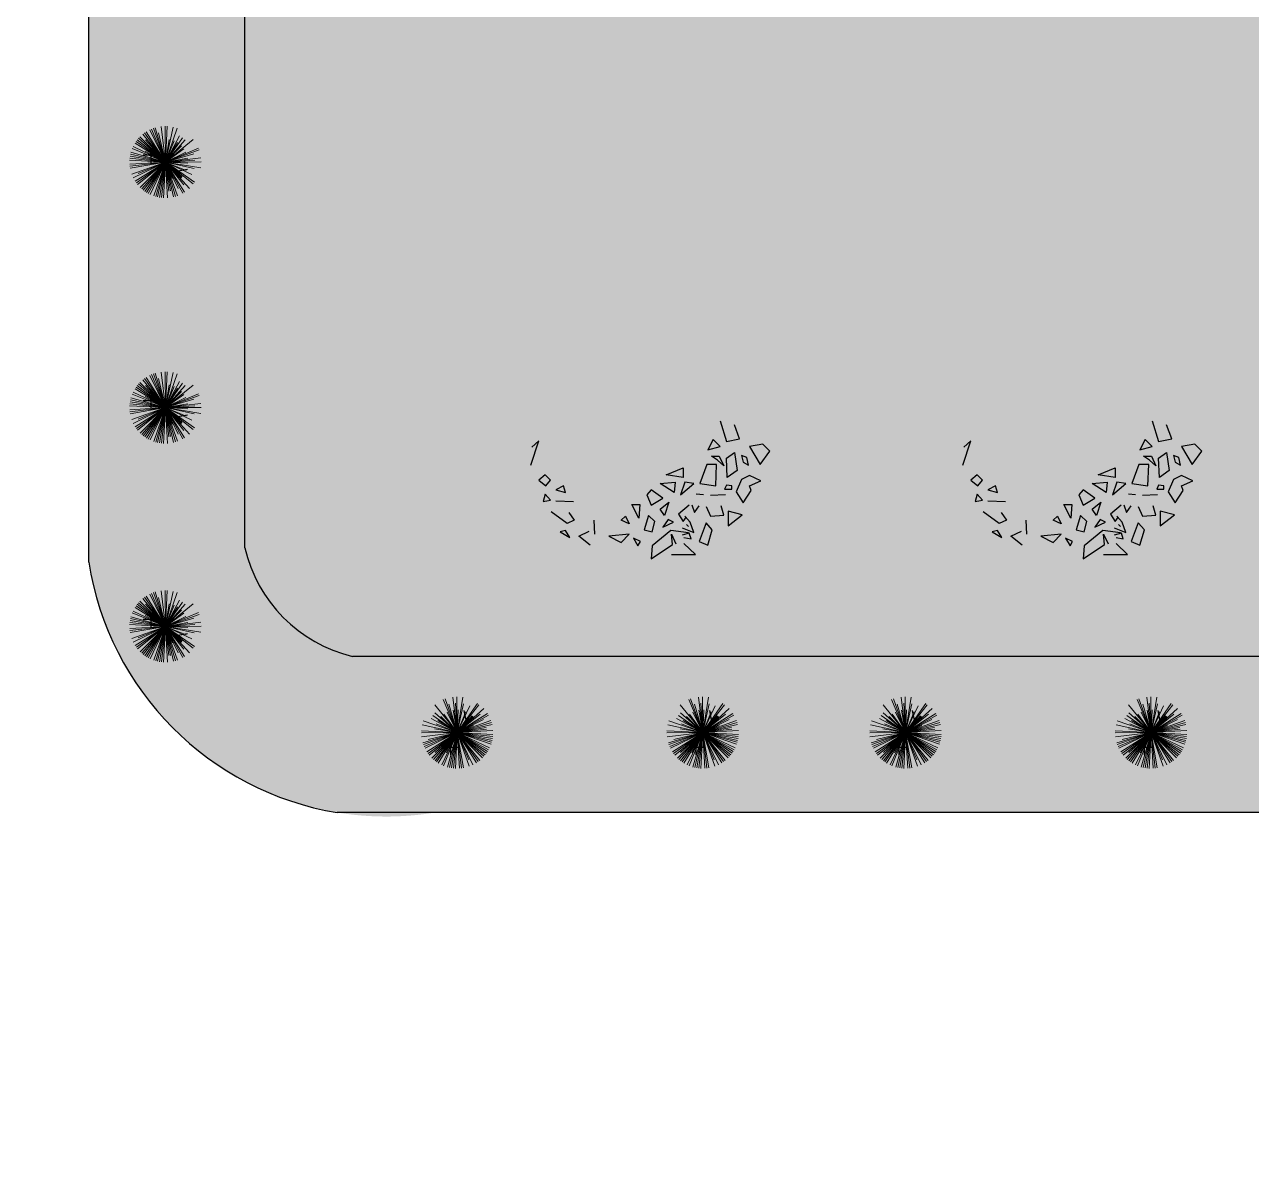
# Model space of a CAD drawing. Header units: millimetres. Extents: x -1544140 to 7445918, y -1294905 to 2019878.
# Drawn here: x 2058506 to 2061460, y 29843 to 32585 of the extents above; entities that cross this region are included whole.
import ezdxf

# ---------------------------------------------------------------- set-up
doc = ezdxf.new("R2010")
doc.units = ezdxf.units.MM
doc.header["$MEASUREMENT"] = 0
doc.layers.add('marc det', color=74, linetype='Continuous', lineweight=18)
picture_1 = doc.add_image_def('image5.png', size_in_pixel=(1482, 826))

msp = doc.modelspace()

# ---------------------------------------------------------------- hatches: boundary and pattern name
at = {"true_color": 0x8dc133, "transparency": 33554687}
h = msp.add_hatch(color=65, dxfattribs=at)
h.dxf.hatch_style = 1
h.paths.add_polyline_path([(2064396.9, 31146.3, -0.388077), (2063989.9, 30688), (2059494.4, 30688, -0.416277), (2058660.7, 31290.8), (2058660.7, 34182.4, -0.394381), (2059191.8, 35107.6), (2063657.3, 35107.6, -0.352206), (2064396.9, 34526.8)])
h.paths.add_polyline_path([(2059458.1, 31063.9, -0.417198), (2059036.6, 31325.5), (2059036.6, 34233.1, -0.386529), (2059257.8, 34731.7), (2063659.8, 34731.7, -0.326949), (2064021, 34476.3), (2064021, 31063.9)], flags=16)
at = {"true_color": 0xb8d93f, "transparency": 33554687}
h = msp.add_hatch(color=63, dxfattribs=at)
h.dxf.hatch_style = 1
h.paths.add_polyline_path([(2064021, 34476.3, 0.326949), (2063659.8, 34731.7), (2059257.8, 34731.7, 0.386529), (2059036.6, 34233.1), (2059036.6, 31325.5, 0.417198), (2059458.1, 31063.9), (2063962.2, 31063.9, 0.351898), (2064021, 31142.5)])
at = {"layer": 'marc det'}
for points in [[(2059862.9, 31832.1), (2059806.4, 31817), (2059787.8, 31793.2), (2059753.8, 31745.3), (2059717.9, 31741.1), (2059713.1, 31699.8), (2059726.9, 31682.4), (2059716.5, 31656.1), (2059676.9, 31581.8), (2059689.7, 31556.1), (2059711.5, 31524.1), (2059711.9, 31495.9), (2059668.6, 31479.3), (2059728.9, 31475.1), (2059721.4, 31447.4), (2059740.9, 31427), (2059743.4, 31401.3), (2059773.1, 31368.8), (2059782.8, 31332.4), (2059810.2, 31311.6), (2059830.1, 31315.5), (2059856.3, 31300.5), (2059868.1, 31266.5), (2059876.5, 31223.8), (2059885.8, 31255.9), (2059914.3, 31281.7), (2059950.1, 31270.6), (2059973.8, 31255.1), (2060002.9, 31264.8), (2060033.9, 31264.9), (2060053.8, 31242.6), (2060061.7, 31268.3), (2060094.2, 31286.8), (2060128.1, 31285.4), (2060163.5, 31302.5), (2060174.3, 31326.8), (2060193, 31336.5), (2060217.9, 31341.4), (2060226.7, 31375.4), (2060243.6, 31394.9), (2060289.2, 31399.8), (2060324.2, 31392.6), (2060294.3, 31412.9), (2060272, 31434.7), (2060273.1, 31455.1), (2060293.4, 31483.3), (2060310.1, 31516.8), (2060307.2, 31544.5), (2060312, 31612), (2060368.3, 31641.2), (2060299.4, 31636.7), (2060280.3, 31668.2), (2060277.1, 31697.9), (2060256.2, 31738.1), (2060231.3, 31759.4), (2060219.9, 31791.5), (2060194.4, 31802.6), (2060161.3, 31826.3), (2060134, 31823.7), (2060134.7, 31869.5), (2060105.6, 31833.5), (2060094.9, 31861.7), (2060080.5, 31868.9), (2060046, 31879), (2060038.8, 31870.8), (2059975.1, 31866.3), (2059957.5, 31877), (2059926.2, 31864.8), (2059902.3, 31868.1), (2059878, 31899.6), (2059855.4, 31935.5), (2059864.8, 31901.1), (2059874.4, 31852.5)], [(2060903.2, 31832.1), (2060846.7, 31817), (2060828.1, 31793.2), (2060794, 31745.3), (2060758.2, 31741.1), (2060753.4, 31699.8), (2060767.2, 31682.4), (2060756.8, 31656.1), (2060717.2, 31581.8), (2060730, 31556.1), (2060751.8, 31524.1), (2060752.2, 31495.9), (2060708.9, 31479.3), (2060769.2, 31475.1), (2060761.7, 31447.4), (2060781.2, 31427), (2060783.7, 31401.3), (2060813.3, 31368.8), (2060823.1, 31332.4), (2060850.5, 31311.6), (2060870.4, 31315.5), (2060896.6, 31300.5), (2060908.4, 31266.5), (2060916.8, 31223.8), (2060926.1, 31255.9), (2060954.6, 31281.7), (2060990.4, 31270.6), (2061014.1, 31255.1), (2061043.2, 31264.8), (2061074.2, 31264.9), (2061094.1, 31242.6), (2061102, 31268.3), (2061134.5, 31286.8), (2061168.4, 31285.4), (2061203.8, 31302.5), (2061214.6, 31326.8), (2061233.3, 31336.5), (2061258.2, 31341.4), (2061267, 31375.4), (2061283.9, 31394.9), (2061329.5, 31399.8), (2061364.5, 31392.6), (2061334.6, 31412.9), (2061312.2, 31434.7), (2061313.4, 31455.1), (2061333.7, 31483.3), (2061350.4, 31516.8), (2061347.5, 31544.5), (2061352.3, 31612), (2061408.6, 31641.2), (2061339.7, 31636.7), (2061320.6, 31668.2), (2061317.4, 31697.9), (2061296.5, 31738.1), (2061271.6, 31759.4), (2061260.2, 31791.5), (2061234.7, 31802.6), (2061201.6, 31826.3), (2061174.3, 31823.7), (2061175, 31869.5), (2061145.9, 31833.5), (2061135.2, 31861.7), (2061120.8, 31868.9), (2061086.3, 31879), (2061079.1, 31870.8), (2061015.4, 31866.3), (2060997.7, 31877), (2060966.5, 31864.8), (2060942.6, 31868.1), (2060918.3, 31899.6), (2060895.7, 31935.5), (2060905.1, 31901.1), (2060914.7, 31852.5)]]:
    msp.add_hatch(color=102, dxfattribs=at).paths.add_polyline_path(points)

# ---------------------------------------------------------------- linework, layer by layer
at = {"color": 116, "true_color": 0x136734}
for p, q in [((2058828.6, 32270.2), (2058792.1, 32270.2)), ((2058810.3, 32288.5), (2058810.3, 32252)), ((2058828.6, 31679.1), (2058792.1, 31679.1)), ((2058810.3, 31697.3), (2058810.3, 31660.8)), ((2058810.3, 31170.7), (2058810.3, 31134.2)), ((2058828.6, 31152.5), (2058792.1, 31152.5)), ((2059513.2, 30845.5), (2059549.8, 30845.5)), ((2059531.5, 30863.8), (2059531.5, 30827.3)), ((2060104.4, 30845.5), (2060141, 30845.5)), ((2060122.7, 30863.8), (2060122.7, 30827.3)), ((2060592.7, 30845.5), (2060629.3, 30845.5)), ((2060611, 30863.8), (2060611, 30827.3)), ((2061183.9, 30845.5), (2061220.5, 30845.5)), ((2061202.2, 30863.8), (2061202.2, 30827.3))]:
    msp.add_line(p, q, dxfattribs=at)
at = {"color": 116, "lineweight": -2, "true_color": 0x136734}
for p, q in [((2058871.2, 32231.9), (2058898.8, 32236.7)), ((2058871.2, 31640.7), (2058898.8, 31645.6)), ((2058871.2, 31114.1), (2058898.8, 31119)), ((2059569.9, 30906.4), (2059565, 30934)), ((2060161, 30906.4), (2060156.2, 30934)), ((2060649.4, 30906.4), (2060644.5, 30934)), ((2061240.5, 30906.4), (2061235.7, 30934))]:
    msp.add_line(p, q, dxfattribs=at)
at = {"color": 96}
for p, q in [((2060181.1, 31630.9), (2060196.1, 31581)), ((2060228, 31587.7), (2060215.2, 31620.9)), ((2061221.4, 31630.9), (2061236.4, 31581)), ((2061268.3, 31587.7), (2061255.5, 31620.9)), ((2059725.3, 31524.5), (2059744.5, 31582.7)), ((2059744.5, 31582.7), (2059727.4, 31567.7)), ((2060164.1, 31586), (2060151.3, 31561.1)), ((2060181.1, 31569.4), (2060164.1, 31586)), ((2060196.1, 31581), (2060228, 31587.7)), ((2060765.6, 31524.5), (2060784.8, 31582.7)), ((2060784.8, 31582.7), (2060767.7, 31567.7)), ((2061204.4, 31586), (2061191.6, 31561.1)), ((2061221.4, 31569.4), (2061204.4, 31586)), ((2061236.4, 31581), (2061268.3, 31587.7)), ((2060151.3, 31561.1), (2060181.1, 31569.4)), ((2060196.1, 31541.1), (2060215.2, 31554.4)), ((2060215.2, 31554.4), (2060221.6, 31511.3)), ((2060283.4, 31574.4), (2060251.5, 31569.4)), ((2060251.5, 31569.4), (2060277, 31526.2)), ((2060277, 31526.2), (2060300.5, 31557.8)), ((2060300.5, 31557.8), (2060283.4, 31574.4)), ((2061191.6, 31561.1), (2061221.4, 31569.4)), ((2061236.4, 31541.1), (2061255.5, 31554.4)), ((2061255.5, 31554.4), (2061261.9, 31511.3)), ((2061323.7, 31574.4), (2061291.8, 31569.4)), ((2061291.8, 31569.4), (2061317.3, 31526.2)), ((2061317.3, 31526.2), (2061340.7, 31557.8)), ((2061340.7, 31557.8), (2061323.7, 31574.4)), ((2060149.2, 31526.2), (2060132.2, 31479.7)), ((2060172.6, 31526.2), (2060149.2, 31526.2)), ((2060159.9, 31546.1), (2060179, 31546.1)), ((2060174.8, 31536.2), (2060159.9, 31546.1)), ((2060170.5, 31474.7), (2060172.6, 31526.2)), ((2060189.7, 31522.9), (2060174.8, 31536.2)), ((2060179, 31546.1), (2060189.7, 31522.9)), ((2060198.2, 31494.6), (2060196.1, 31541.1)), ((2060245.1, 31542.8), (2060232.3, 31547.8)), ((2060232.3, 31547.8), (2060236.5, 31531.2)), ((2060236.5, 31531.2), (2060249.3, 31524.5)), ((2060249.3, 31524.5), (2060245.1, 31542.8)), ((2061189.5, 31526.2), (2061172.5, 31479.7)), ((2061212.9, 31526.2), (2061189.5, 31526.2)), ((2061200.1, 31546.1), (2061219.3, 31546.1)), ((2061215.1, 31536.2), (2061200.1, 31546.1)), ((2061210.8, 31474.7), (2061212.9, 31526.2)), ((2061230, 31522.9), (2061215.1, 31536.2)), ((2061219.3, 31546.1), (2061230, 31522.9)), ((2061238.5, 31494.6), (2061236.4, 31541.1)), ((2061285.4, 31542.8), (2061272.6, 31547.8)), ((2061272.6, 31547.8), (2061276.8, 31531.2)), ((2061276.8, 31531.2), (2061289.6, 31524.5)), ((2061289.6, 31524.5), (2061285.4, 31542.8)), ((2059759.4, 31501.3), (2059744.5, 31488)), ((2059772.2, 31488), (2059759.4, 31501.3)), ((2060051.2, 31501.3), (2060091.7, 31517.9)), ((2060091.7, 31494.6), (2060051.2, 31501.3)), ((2060091.7, 31517.9), (2060091.7, 31494.6)), ((2060221.6, 31511.3), (2060198.2, 31494.6)), ((2060251.5, 31499.6), (2060232.3, 31489.6)), ((2060279.1, 31486.3), (2060251.5, 31499.6)), ((2060799.7, 31501.3), (2060784.8, 31488)), ((2060812.5, 31488), (2060799.7, 31501.3)), ((2061091.5, 31501.3), (2061132, 31517.9)), ((2061132, 31494.6), (2061091.5, 31501.3)), ((2061132, 31517.9), (2061132, 31494.6)), ((2061261.9, 31511.3), (2061238.5, 31494.6)), ((2061291.8, 31499.6), (2061272.6, 31489.6)), ((2061319.4, 31486.3), (2061291.8, 31499.6)), ((2059744.5, 31488), (2059761.5, 31474.7)), ((2059761.5, 31474.7), (2059772.2, 31488)), ((2059804.1, 31474.7), (2059785, 31464.7)), ((2059785, 31464.7), (2059808.4, 31458.1)), ((2059808.4, 31458.1), (2059804.1, 31474.7)), ((2060015, 31464.7), (2060004.4, 31453.1)), ((2060042.7, 31444.8), (2060015, 31464.7)), ((2060036.3, 31479.7), (2060072.5, 31483)), ((2060070.4, 31458.1), (2060036.3, 31479.7)), ((2060072.5, 31483), (2060070.4, 31458.1)), ((2060096, 31483), (2060085.3, 31453.1)), ((2060085.3, 31453.1), (2060117.3, 31479.7)), ((2060117.3, 31479.7), (2060096, 31483)), ((2060132.2, 31479.7), (2060170.5, 31474.7)), ((2060196.1, 31476.3), (2060191.8, 31466.4)), ((2060191.8, 31466.4), (2060208.8, 31466.4)), ((2060208.8, 31474.7), (2060196.1, 31476.3)), ((2060208.8, 31466.4), (2060208.8, 31474.7)), ((2060232.3, 31489.6), (2060219.5, 31459.7)), ((2060236.5, 31433.2), (2060255.7, 31463.1)), ((2060251.5, 31474.7), (2060279.1, 31486.3)), ((2060255.7, 31463.1), (2060251.5, 31474.7)), ((2060784.8, 31488), (2060801.8, 31474.7)), ((2060801.8, 31474.7), (2060812.5, 31488)), ((2060844.4, 31474.7), (2060825.3, 31464.7)), ((2060825.3, 31464.7), (2060848.7, 31458.1)), ((2060848.7, 31458.1), (2060844.4, 31474.7)), ((2061055.3, 31464.7), (2061044.7, 31453.1)), ((2061083, 31444.8), (2061055.3, 31464.7)), ((2061076.6, 31479.7), (2061112.8, 31483)), ((2061110.7, 31458.1), (2061076.6, 31479.7)), ((2061112.8, 31483), (2061110.7, 31458.1)), ((2061136.3, 31483), (2061125.6, 31453.1)), ((2061125.6, 31453.1), (2061157.6, 31479.7)), ((2061157.6, 31479.7), (2061136.3, 31483)), ((2061172.5, 31479.7), (2061210.8, 31474.7)), ((2061236.4, 31476.3), (2061232.1, 31466.4)), ((2061232.1, 31466.4), (2061249.1, 31466.4)), ((2061249.1, 31474.7), (2061236.4, 31476.3)), ((2061249.1, 31466.4), (2061249.1, 31474.7)), ((2061272.6, 31489.6), (2061259.8, 31459.7)), ((2061276.8, 31433.2), (2061296, 31463.1)), ((2061291.8, 31474.7), (2061319.4, 31486.3)), ((2061296, 31463.1), (2061291.8, 31474.7)), ((2059759.4, 31454.7), (2059755.1, 31436.5)), ((2059755.1, 31436.5), (2059772.2, 31439.8)), ((2059772.2, 31439.8), (2059759.4, 31454.7)), ((2059785, 31438.1), (2059827.6, 31436.5)), ((2060004.4, 31453.1), (2060015, 31428.2)), ((2060015, 31428.2), (2060042.7, 31444.8)), ((2060036.3, 31418.2), (2060057.6, 31434.8)), ((2060057.6, 31434.8), (2060047, 31403.2)), ((2060140.7, 31453.1), (2060123.6, 31454.7)), ((2060193.9, 31453.1), (2060157.7, 31451.4)), ((2060219.5, 31459.7), (2060236.5, 31433.2)), ((2060799.7, 31454.7), (2060795.4, 31436.5)), ((2060795.4, 31436.5), (2060812.5, 31439.8)), ((2060812.5, 31439.8), (2060799.7, 31454.7)), ((2060825.3, 31438.1), (2060867.9, 31436.5)), ((2061044.7, 31453.1), (2061055.3, 31428.2)), ((2061055.3, 31428.2), (2061083, 31444.8)), ((2061076.6, 31418.2), (2061097.9, 31434.8)), ((2061097.9, 31434.8), (2061087.3, 31403.2)), ((2061181, 31453.1), (2061163.9, 31454.7)), ((2061234.2, 31453.1), (2061198, 31451.4)), ((2061259.8, 31459.7), (2061276.8, 31433.2)), ((2059812.8, 31383.5), (2059774.4, 31411.8)), ((2059817, 31410.1), (2059829.8, 31391.8)), ((2059985.2, 31396.6), (2059968.1, 31429.8)), ((2059968.1, 31429.8), (2059987.3, 31429.8)), ((2059987.3, 31429.8), (2059985.2, 31396.6)), ((2060008.6, 31403.2), (2059998, 31368.4)), ((2060023.5, 31388.3), (2060008.6, 31403.2)), ((2060047, 31403.2), (2060036.3, 31418.2)), ((2060106.6, 31428.2), (2060081, 31406.6)), ((2060081, 31406.6), (2060091.7, 31388.3)), ((2060113.1, 31428.4), (2060119.5, 31410.1)), ((2060119.5, 31410.1), (2060130.2, 31426.7)), ((2060147.2, 31425.1), (2060157.8, 31401.8)), ((2060157.8, 31401.8), (2060189.8, 31403.5)), ((2060189.8, 31403.5), (2060183.4, 31426.7)), ((2060234.4, 31404.9), (2060200.3, 31413.2)), ((2060200.3, 31413.2), (2060200.3, 31378.3)), ((2060200.3, 31378.3), (2060234.4, 31404.9)), ((2060853.1, 31383.5), (2060814.7, 31411.8)), ((2060857.3, 31410.1), (2060870.1, 31391.8)), ((2061025.5, 31396.6), (2061008.4, 31429.8)), ((2061008.4, 31429.8), (2061027.6, 31429.8)), ((2061027.6, 31429.8), (2061025.5, 31396.6)), ((2061048.9, 31403.2), (2061038.3, 31368.4)), ((2061063.8, 31388.3), (2061048.9, 31403.2)), ((2061087.3, 31403.2), (2061076.6, 31418.2)), ((2061146.9, 31428.2), (2061121.3, 31406.6)), ((2061121.3, 31406.6), (2061132, 31388.3)), ((2061153.4, 31428.4), (2061159.8, 31410.1)), ((2061159.8, 31410.1), (2061170.5, 31426.7)), ((2061187.5, 31425.1), (2061198.1, 31401.8)), ((2061198.1, 31401.8), (2061230.1, 31403.5)), ((2061230.1, 31403.5), (2061223.7, 31426.7)), ((2061274.7, 31404.9), (2061240.6, 31413.2)), ((2061240.6, 31413.2), (2061240.6, 31378.3)), ((2061240.6, 31378.3), (2061274.7, 31404.9)), ((2059829.8, 31391.8), (2059812.8, 31383.5)), ((2059876.6, 31391.6), (2059878.7, 31358.4)), ((2059942.6, 31391.6), (2059953.2, 31401.6)), ((2059961.8, 31383.3), (2059942.6, 31391.6)), ((2059953.2, 31401.6), (2059961.8, 31383.3)), ((2060017.1, 31363.4), (2060023.5, 31388.3)), ((2060055.5, 31393.3), (2060042.7, 31375)), ((2060042.7, 31375), (2060068.3, 31386.6)), ((2060068.3, 31386.6), (2060055.5, 31393.3)), ((2060091.7, 31388.3), (2060100.2, 31399.9)), ((2060108.8, 31386.9), (2060096.1, 31401.8)), ((2060100.2, 31381.7), (2060104.5, 31376.7)), ((2060117.4, 31361.9), (2060108.8, 31386.9)), ((2060147.2, 31385.2), (2060130.2, 31340.3)), ((2060162.1, 31368.6), (2060147.2, 31385.2)), ((2060870.1, 31391.8), (2060853.1, 31383.5)), ((2060916.9, 31391.6), (2060919, 31358.4)), ((2060982.9, 31391.6), (2060993.5, 31401.6)), ((2061002.1, 31383.3), (2060982.9, 31391.6)), ((2060993.5, 31401.6), (2061002.1, 31383.3)), ((2061057.4, 31363.4), (2061063.8, 31388.3)), ((2061095.8, 31393.3), (2061083, 31375)), ((2061083, 31375), (2061108.6, 31386.6)), ((2061108.6, 31386.6), (2061095.8, 31393.3)), ((2061132, 31388.3), (2061140.5, 31399.9)), ((2061149.1, 31386.9), (2061136.4, 31401.8)), ((2061140.5, 31381.7), (2061144.8, 31376.7)), ((2061157.7, 31361.9), (2061149.1, 31386.9)), ((2061187.5, 31385.2), (2061170.5, 31340.3)), ((2061202.4, 31368.6), (2061187.5, 31385.2)), ((2059808.5, 31366.9), (2059795.7, 31363.6)), ((2059795.7, 31363.6), (2059819.2, 31350.3)), ((2059819.2, 31350.3), (2059808.5, 31366.9)), ((2059840.5, 31353.6), (2059866, 31365.3)), ((2059868.1, 31332), (2059840.5, 31353.6)), ((2059961.8, 31358.4), (2059912.8, 31353.4)), ((2059912.8, 31353.4), (2059942.6, 31338.4)), ((2059942.6, 31338.4), (2059961.8, 31358.4)), ((2059989.5, 31340.1), (2059972.4, 31348.4)), ((2059972.4, 31348.4), (2059983.1, 31330.2)), ((2059998, 31368.4), (2060017.1, 31363.4)), ((2060061.9, 31366.7), (2060017.1, 31330.2)), ((2060104.5, 31361.7), (2060061.9, 31366.7)), ((2060066.1, 31333.4), (2060064, 31358.4)), ((2060064, 31358.4), (2060074.6, 31335.1)), ((2060089.7, 31373.6), (2060117.4, 31361.9)), ((2060106.7, 31360.3), (2060089.7, 31355.3)), ((2060093.9, 31350.3), (2060111, 31347)), ((2060111, 31347), (2060106.7, 31360.3)), ((2060151.5, 31332), (2060162.1, 31368.6)), ((2060848.8, 31366.9), (2060836, 31363.6)), ((2060836, 31363.6), (2060859.5, 31350.3)), ((2060859.5, 31350.3), (2060848.8, 31366.9)), ((2060880.8, 31353.6), (2060906.3, 31365.3)), ((2060908.4, 31332), (2060880.8, 31353.6)), ((2061002.1, 31358.4), (2060953.1, 31353.4)), ((2060953.1, 31353.4), (2060982.9, 31338.4)), ((2060982.9, 31338.4), (2061002.1, 31358.4)), ((2061029.8, 31340.1), (2061012.7, 31348.4)), ((2061012.7, 31348.4), (2061023.4, 31330.2)), ((2061038.3, 31368.4), (2061057.4, 31363.4)), ((2061102.2, 31366.7), (2061057.4, 31330.2)), ((2061144.8, 31361.7), (2061102.2, 31366.7)), ((2061106.4, 31333.4), (2061104.3, 31358.4)), ((2061104.3, 31358.4), (2061114.9, 31335.1)), ((2061130, 31373.6), (2061157.7, 31361.9)), ((2061147, 31360.3), (2061130, 31355.3)), ((2061134.2, 31350.3), (2061151.3, 31347)), ((2061151.3, 31347), (2061147, 31360.3)), ((2061191.8, 31332), (2061202.4, 31368.6)), ((2059983.1, 31330.2), (2059989.5, 31340.1)), ((2060015, 31298.6), (2060066.1, 31333.4)), ((2060017.1, 31330.2), (2060015, 31298.6)), ((2060121.6, 31308.8), (2060093.9, 31335.4)), ((2060130.2, 31340.3), (2060151.5, 31332)), ((2061023.4, 31330.2), (2061029.8, 31340.1)), ((2061055.3, 31298.6), (2061106.4, 31333.4)), ((2061057.4, 31330.2), (2061055.3, 31298.6)), ((2061161.9, 31308.8), (2061134.2, 31335.4)), ((2061170.5, 31340.3), (2061191.8, 31332)), ((2060064.1, 31308.8), (2060121.6, 31308.8)), ((2061104.4, 31308.8), (2061161.9, 31308.8))]:
    msp.add_line(p, q, dxfattribs=at)
for points in [[(2058660.7, 31290.8), (2058660.7, 34539.1)], [(2059036.6, 31325.5), (2059036.6, 34488.4)], [(2063962.2, 31063.9), (2059295.5, 31063.9)], [(2063989.9, 30688), (2059259.2, 30688)]]:
    msp.add_lwpolyline(points)
for radius, start, end in [(349, 192.8886, 256.5281), (724.9, 188.9332, 260.6635)]:
    msp.add_arc((2059376.8, 31403.3), radius, start, end)
at = {"layer": 'marc det', "color": 116, "true_color": 0x136734}
for p, q in [((2058845.3, 32253.9), (2058791.2, 32321)), ((2058845.3, 32253.9), (2058795, 32324)), ((2058845.3, 32253.9), (2058799, 32326.7)), ((2058845.3, 32253.9), (2058807.5, 32331.4)), ((2058845.3, 32253.9), (2058811.9, 32333.4)), ((2058845.3, 32253.9), (2058816.4, 32335.1)), ((2058845.3, 32253.9), (2058821, 32336.6)), ((2058845.3, 32253.9), (2058829, 32323.8)), ((2058845.3, 32253.9), (2058835.2, 32339.6)), ((2058845.3, 32253.9), (2058844.8, 32340.2)), ((2058845.3, 32253.9), (2058849.6, 32340)), ((2058845.3, 32253.9), (2058864, 32338.1)), ((2058845.3, 32253.9), (2058873.3, 32335.5)), ((2058845.3, 32253.9), (2058767.4, 32290.9)), ((2058845.3, 32253.9), (2058772.1, 32299.4)), ((2058774.7, 32303.4), (2058845.3, 32253.9)), ((2058845.3, 32253.9), (2058774.7, 32303.4)), ((2058845.3, 32253.9), (2058777.6, 32307.3)), ((2058845.3, 32253.9), (2058780.7, 32311)), ((2058845.3, 32253.9), (2058784, 32314.5)), ((2058845.3, 32253.9), (2058797.2, 32307.2)), ((2058845.3, 32253.9), (2058879.5, 32316.7)), ((2058845.3, 32253.9), (2058886.3, 32312.4)), ((2058886.3, 32312.4), (2058845.3, 32253.9)), ((2058845.3, 32253.9), (2058854.2, 32308.3)), ((2058845.3, 32253.9), (2058912.4, 32308.1)), ((2058845.3, 32253.9), (2058892.5, 32307.4)), ((2058845.3, 32253.9), (2058866.1, 32304.9)), ((2058845.3, 32253.9), (2058874.3, 32300.6)), ((2058845.3, 32253.9), (2058883.9, 32292.9)), ((2058845.3, 32253.9), (2058759.6, 32263.1)), ((2058845.3, 32253.9), (2058760.2, 32267.9)), ((2058845.3, 32253.9), (2058761.2, 32272.6)), ((2058845.3, 32253.9), (2058762.3, 32277.3)), ((2058845.3, 32253.9), (2058765.5, 32286.5)), ((2058845.3, 32253.9), (2058796.8, 32280.4)), ((2058845.3, 32253.9), (2058924.8, 32287.4)), ((2058845.3, 32253.9), (2058889.8, 32285.9)), ((2058845.3, 32253.9), (2058926.5, 32282.9)), ((2058845.3, 32253.9), (2058894.4, 32277.9)), ((2058845.3, 32253.9), (2058913.5, 32274)), ((2058845.3, 32253.9), (2058930.9, 32264.1)), ((2058845.3, 32253.9), (2058899, 32263.4)), ((2058845.3, 32253.9), (2058759.2, 32258.3)), ((2058845.3, 32253.9), (2058759.3, 32248.6)), ((2058845.3, 32253.9), (2058759.7, 32243.8)), ((2058845.3, 32253.9), (2058760.4, 32239)), ((2058845.3, 32253.9), (2058764.1, 32225)), ((2058845.3, 32253.9), (2058767.9, 32216.1)), ((2058845.3, 32253.9), (2058772.6, 32207.6)), ((2058845.3, 32253.9), (2058775.3, 32203.6)), ((2058845.3, 32253.9), (2058778.2, 32199.8)), ((2058845.3, 32253.9), (2058779.5, 32226.2)), ((2058845.3, 32253.9), (2058784.7, 32192.6)), ((2058845.3, 32253.9), (2058788.3, 32189.3)), ((2058845.3, 32253.9), (2058792, 32186.2)), ((2058795.9, 32183.3), (2058845.3, 32253.9)), ((2058845.3, 32253.9), (2058799.9, 32180.7)), ((2058845.3, 32253.9), (2058804.1, 32178.2)), ((2058845.3, 32253.9), (2058808.4, 32176)), ((2058845.3, 32253.9), (2058817.3, 32172.4)), ((2058845.3, 32253.9), (2058822, 32171)), ((2058845.3, 32253.9), (2058826.6, 32169.8)), ((2058845.3, 32253.9), (2058831.4, 32168.9)), ((2058845.3, 32253.9), (2058836.2, 32168.2)), ((2058845.3, 32253.9), (2058841, 32167.8)), ((2058844.4, 32254.8), (2058915, 32205.3)), ((2058844.4, 32254.8), (2058912.1, 32201.4)), ((2058915, 32205.3), (2058844.4, 32254.8)), ((2058845.3, 32253.9), (2058916.1, 32258.3)), ((2058845.3, 32253.9), (2058931.5, 32254.5)), ((2058845.3, 32253.9), (2058853.7, 32183.6)), ((2058845.3, 32253.9), (2058850.7, 32167.9)), ((2058845.3, 32253.9), (2058857.6, 32184.2)), ((2058845.3, 32253.9), (2058874.3, 32172.7)), ((2058845.3, 32253.9), (2058869.7, 32171.2)), ((2058845.3, 32253.9), (2058865, 32170)), ((2058845.3, 32253.9), (2058887.5, 32178.7)), ((2058845.3, 32253.9), (2058876.4, 32190.3)), ((2058845.3, 32253.9), (2058891.6, 32181.2)), ((2058845.3, 32253.9), (2058899.7, 32251.2)), ((2058845.3, 32253.9), (2058930.4, 32240)), ((2058845.3, 32253.9), (2058914.5, 32238.6)), ((2058845.3, 32253.9), (2058895.6, 32233.4)), ((2058845.3, 32253.9), (2058862.1, 32214.2)), ((2058845.3, 32253.9), (2058883.9, 32215.8)), ((2058845.3, 32253.9), (2058886, 32218)), ((2058845.3, 32253.9), (2058909.3, 32223.6)), ((2058845.3, 32253.9), (2058889.8, 32198.9)), ((2058845.3, 32253.9), (2058903.2, 32190)), ((2058845.3, 31662.8), (2058791.2, 31729.9)), ((2058845.3, 31662.8), (2058795, 31732.8)), ((2058845.3, 31662.8), (2058799, 31735.5)), ((2058845.3, 31662.8), (2058807.5, 31740.2)), ((2058845.3, 31662.8), (2058811.9, 31742.2)), ((2058845.3, 31662.8), (2058816.4, 31744)), ((2058845.3, 31662.8), (2058821, 31745.5)), ((2058845.3, 31662.8), (2058829, 31732.6)), ((2058845.3, 31662.8), (2058835.2, 31748.4)), ((2058845.3, 31662.8), (2058844.8, 31749)), ((2058845.3, 31662.8), (2058849.6, 31748.9)), ((2058845.3, 31662.8), (2058864, 31746.9)), ((2058845.3, 31662.8), (2058873.3, 31744.3)), ((2058845.3, 31662.8), (2058767.4, 31699.7)), ((2058845.3, 31662.8), (2058772.1, 31708.2)), ((2058774.7, 31712.3), (2058845.3, 31662.8)), ((2058845.3, 31662.8), (2058774.7, 31712.3)), ((2058845.3, 31662.8), (2058777.6, 31716.1)), ((2058845.3, 31662.8), (2058780.7, 31719.8)), ((2058845.3, 31662.8), (2058784, 31723.4)), ((2058845.3, 31662.8), (2058797.2, 31716)), ((2058845.3, 31662.8), (2058879.5, 31725.5)), ((2058845.3, 31662.8), (2058886.3, 31721.2)), ((2058886.3, 31721.2), (2058845.3, 31662.8)), ((2058845.3, 31662.8), (2058854.2, 31717.2)), ((2058845.3, 31662.8), (2058912.4, 31716.9)), ((2058845.3, 31662.8), (2058892.5, 31716.2)), ((2058845.3, 31662.8), (2058866.1, 31713.7)), ((2058845.3, 31662.8), (2058874.3, 31709.5)), ((2058845.3, 31662.8), (2058883.9, 31701.8)), ((2058845.3, 31662.8), (2058759.6, 31671.9)), ((2058845.3, 31662.8), (2058760.2, 31676.7)), ((2058845.3, 31662.8), (2058761.2, 31681.5)), ((2058845.3, 31662.8), (2058762.3, 31686.2)), ((2058845.3, 31662.8), (2058765.5, 31695.3)), ((2058845.3, 31662.8), (2058796.8, 31689.2)), ((2058845.3, 31662.8), (2058924.8, 31696.2)), ((2058845.3, 31662.8), (2058889.8, 31694.7)), ((2058845.3, 31662.8), (2058926.5, 31691.7)), ((2058845.3, 31662.8), (2058894.4, 31686.8)), ((2058845.3, 31662.8), (2058913.5, 31682.9)), ((2058845.3, 31662.8), (2058930.9, 31672.9)), ((2058845.3, 31662.8), (2058899, 31672.2)), ((2058845.3, 31662.8), (2058759.2, 31667.1)), ((2058845.3, 31662.8), (2058759.3, 31657.4)), ((2058845.3, 31662.8), (2058759.7, 31652.6)), ((2058845.3, 31662.8), (2058760.4, 31647.8)), ((2058845.3, 31662.8), (2058764.1, 31633.8)), ((2058845.3, 31662.8), (2058767.9, 31624.9)), ((2058845.3, 31662.8), (2058772.6, 31616.5)), ((2058845.3, 31662.8), (2058775.3, 31612.5)), ((2058845.3, 31662.8), (2058778.2, 31608.6)), ((2058845.3, 31662.8), (2058779.5, 31635.1)), ((2058845.3, 31662.8), (2058784.7, 31601.5)), ((2058845.3, 31662.8), (2058788.3, 31598.2)), ((2058845.3, 31662.8), (2058792, 31595.1)), ((2058795.9, 31592.2), (2058845.3, 31662.8)), ((2058845.3, 31662.8), (2058799.9, 31589.5)), ((2058845.3, 31662.8), (2058804.1, 31587.1)), ((2058845.3, 31662.8), (2058808.4, 31584.9)), ((2058845.3, 31662.8), (2058817.3, 31581.2)), ((2058845.3, 31662.8), (2058822, 31579.8)), ((2058845.3, 31662.8), (2058826.6, 31578.6)), ((2058845.3, 31662.8), (2058831.4, 31577.7)), ((2058845.3, 31662.8), (2058836.2, 31577.1)), ((2058845.3, 31662.8), (2058841, 31576.7)), ((2058844.4, 31663.6), (2058915, 31614.1)), ((2058844.4, 31663.6), (2058912.1, 31610.2)), ((2058915, 31614.1), (2058844.4, 31663.6)), ((2058845.3, 31662.8), (2058916.1, 31667.2)), ((2058845.3, 31662.8), (2058931.5, 31663.3)), ((2058845.3, 31662.8), (2058853.7, 31592.4)), ((2058845.3, 31662.8), (2058850.7, 31576.7)), ((2058845.3, 31662.8), (2058857.6, 31593)), ((2058845.3, 31662.8), (2058874.3, 31581.6)), ((2058845.3, 31662.8), (2058869.7, 31580.1)), ((2058845.3, 31662.8), (2058865, 31578.8)), ((2058845.3, 31662.8), (2058887.5, 31587.6)), ((2058845.3, 31662.8), (2058876.4, 31599.2)), ((2058845.3, 31662.8), (2058891.6, 31590.1)), ((2058845.3, 31662.8), (2058899.7, 31660.1)), ((2058845.3, 31662.8), (2058930.4, 31648.8)), ((2058845.3, 31662.8), (2058914.5, 31647.4)), ((2058845.3, 31662.8), (2058895.6, 31642.3)), ((2058845.3, 31662.8), (2058862.1, 31623.1)), ((2058845.3, 31662.8), (2058883.9, 31624.6)), ((2058845.3, 31662.8), (2058886, 31626.8)), ((2058845.3, 31662.8), (2058909.3, 31632.4)), ((2058845.3, 31662.8), (2058889.8, 31607.7)), ((2058845.3, 31662.8), (2058903.2, 31598.8)), ((2058845.3, 31136.2), (2058784, 31196.8)), ((2058845.3, 31136.2), (2058791.2, 31203.2)), ((2058845.3, 31136.2), (2058795, 31206.2)), ((2058845.3, 31136.2), (2058799, 31208.9)), ((2058845.3, 31136.2), (2058807.5, 31213.6)), ((2058845.3, 31136.2), (2058811.9, 31215.6)), ((2058845.3, 31136.2), (2058816.4, 31217.4)), ((2058845.3, 31136.2), (2058821, 31218.9)), ((2058845.3, 31136.2), (2058829, 31206)), ((2058845.3, 31136.2), (2058835.2, 31221.8)), ((2058845.3, 31136.2), (2058844.8, 31222.4)), ((2058845.3, 31136.2), (2058849.6, 31222.3)), ((2058845.3, 31136.2), (2058864, 31220.3)), ((2058845.3, 31136.2), (2058873.3, 31217.7)), ((2058845.3, 31136.2), (2058879.5, 31198.9)), ((2058845.3, 31136.2), (2058765.5, 31168.7)), ((2058845.3, 31136.2), (2058767.4, 31173.1)), ((2058845.3, 31136.2), (2058772.1, 31181.6)), ((2058774.7, 31185.6), (2058845.3, 31136.2)), ((2058845.3, 31136.2), (2058774.7, 31185.6)), ((2058845.3, 31136.2), (2058777.6, 31189.5)), ((2058845.3, 31136.2), (2058780.7, 31193.2)), ((2058845.3, 31136.2), (2058797.2, 31189.4)), ((2058845.3, 31136.2), (2058886.3, 31194.6)), ((2058886.3, 31194.6), (2058845.3, 31136.2)), ((2058845.3, 31136.2), (2058854.2, 31190.5)), ((2058845.3, 31136.2), (2058912.4, 31190.3)), ((2058845.3, 31136.2), (2058892.5, 31189.6)), ((2058845.3, 31136.2), (2058866.1, 31187.1)), ((2058845.3, 31136.2), (2058874.3, 31182.8)), ((2058845.3, 31136.2), (2058883.9, 31175.2)), ((2058845.3, 31136.2), (2058924.8, 31169.6)), ((2058845.3, 31136.2), (2058889.8, 31168.1)), ((2058845.3, 31136.2), (2058759.2, 31140.5)), ((2058845.3, 31136.2), (2058759.6, 31145.3)), ((2058845.3, 31136.2), (2058760.2, 31150.1)), ((2058845.3, 31136.2), (2058761.2, 31154.8)), ((2058845.3, 31136.2), (2058762.3, 31159.5)), ((2058845.3, 31136.2), (2058796.8, 31162.6)), ((2058845.3, 31136.2), (2058926.5, 31165.1)), ((2058845.3, 31136.2), (2058894.4, 31160.2)), ((2058845.3, 31136.2), (2058913.5, 31156.2)), ((2058845.3, 31136.2), (2058930.9, 31146.3)), ((2058845.3, 31136.2), (2058899, 31145.6)), ((2058845.3, 31136.2), (2058916.1, 31140.6)), ((2058845.3, 31136.2), (2058759.3, 31130.8)), ((2058845.3, 31136.2), (2058759.7, 31126)), ((2058845.3, 31136.2), (2058760.4, 31121.2)), ((2058845.3, 31136.2), (2058764.1, 31107.2)), ((2058845.3, 31136.2), (2058767.9, 31098.3)), ((2058845.3, 31136.2), (2058772.6, 31089.9)), ((2058845.3, 31136.2), (2058775.3, 31085.9)), ((2058845.3, 31136.2), (2058778.2, 31082)), ((2058845.3, 31136.2), (2058779.5, 31108.4)), ((2058845.3, 31136.2), (2058784.7, 31074.8)), ((2058845.3, 31136.2), (2058788.3, 31071.5)), ((2058845.3, 31136.2), (2058792, 31068.4)), ((2058795.9, 31065.6), (2058845.3, 31136.2)), ((2058845.3, 31136.2), (2058799.9, 31062.9)), ((2058845.3, 31136.2), (2058804.1, 31060.5)), ((2058845.3, 31136.2), (2058808.4, 31058.3)), ((2058845.3, 31136.2), (2058817.3, 31054.6)), ((2058845.3, 31136.2), (2058822, 31053.2)), ((2058845.3, 31136.2), (2058826.6, 31052)), ((2058845.3, 31136.2), (2058831.4, 31051.1)), ((2058845.3, 31136.2), (2058836.2, 31050.4)), ((2058845.3, 31136.2), (2058841, 31050.1)), ((2058844.4, 31137), (2058915, 31087.5)), ((2058844.4, 31137), (2058912.1, 31083.6)), ((2058915, 31087.5), (2058844.4, 31137)), ((2058845.3, 31136.2), (2058931.5, 31136.7)), ((2058845.3, 31136.2), (2058853.7, 31065.8)), ((2058845.3, 31136.2), (2058850.7, 31050.1)), ((2058845.3, 31136.2), (2058857.6, 31066.4)), ((2058845.3, 31136.2), (2058874.3, 31055)), ((2058845.3, 31136.2), (2058869.7, 31053.5)), ((2058845.3, 31136.2), (2058865, 31052.2)), ((2058845.3, 31136.2), (2058887.5, 31061)), ((2058845.3, 31136.2), (2058876.4, 31072.6)), ((2058845.3, 31136.2), (2058891.6, 31063.4)), ((2058845.3, 31136.2), (2058899.7, 31133.4)), ((2058845.3, 31136.2), (2058930.4, 31122.2)), ((2058845.3, 31136.2), (2058914.5, 31120.8)), ((2058845.3, 31136.2), (2058895.6, 31115.7)), ((2058845.3, 31136.2), (2058862.1, 31096.4)), ((2058845.3, 31136.2), (2058883.9, 31098)), ((2058845.3, 31136.2), (2058886, 31100.2)), ((2058845.3, 31136.2), (2058909.3, 31105.8)), ((2058845.3, 31136.2), (2058889.8, 31081.1)), ((2058845.3, 31136.2), (2058903.2, 31072.2)), ((2059547.8, 30880.5), (2059518.8, 30961.7)), ((2059547.8, 30880.5), (2059537.6, 30966.1)), ((2059547.8, 30880.5), (2059547.3, 30966.7)), ((2059547.8, 30880.5), (2059561.7, 30965.6)), ((2060139, 30880.5), (2060110, 30961.7)), ((2060139, 30880.5), (2060128.8, 30966.1)), ((2060139, 30880.5), (2060138.5, 30966.7)), ((2060139, 30880.5), (2060152.9, 30965.6)), ((2060627.3, 30880.5), (2060598.4, 30961.7)), ((2060627.3, 30880.5), (2060617.1, 30966.1)), ((2060627.3, 30880.5), (2060626.8, 30966.7)), ((2060627.3, 30880.5), (2060641.2, 30965.6)), ((2061218.5, 30880.5), (2061189.5, 30961.7)), ((2061218.5, 30880.5), (2061208.3, 30966.1)), ((2061218.5, 30880.5), (2061218, 30966.7)), ((2061218.5, 30880.5), (2061232.4, 30965.6)), ((2059547.8, 30880.5), (2059493.7, 30947.6)), ((2059547.8, 30880.5), (2059514.3, 30960)), ((2059547.8, 30880.5), (2059527.7, 30948.7)), ((2059547.8, 30880.5), (2059538.4, 30934.2)), ((2059547.8, 30880.5), (2059543.4, 30951.3)), ((2059547, 30879.6), (2059596.5, 30950.2)), ((2059596.5, 30950.2), (2059547, 30879.6)), ((2059547, 30879.6), (2059600.3, 30947.3)), ((2059547.8, 30880.5), (2059563.2, 30949.7)), ((2059547.8, 30880.5), (2059578.2, 30944.5)), ((2059547.8, 30880.5), (2059611.8, 30938.4)), ((2059547.8, 30880.5), (2059550.5, 30934.9)), ((2059547.8, 30880.5), (2059568.3, 30930.8)), ((2060139, 30880.5), (2060084.8, 30947.6)), ((2060139, 30880.5), (2060105.5, 30960)), ((2060139, 30880.5), (2060118.9, 30948.7)), ((2060139, 30880.5), (2060129.5, 30934.2)), ((2060139, 30880.5), (2060134.6, 30951.3)), ((2060138.2, 30879.6), (2060187.6, 30950.2)), ((2060187.6, 30950.2), (2060138.2, 30879.6)), ((2060138.2, 30879.6), (2060191.5, 30947.3)), ((2060139, 30880.5), (2060154.3, 30949.7)), ((2060139, 30880.5), (2060169.3, 30944.5)), ((2060139, 30880.5), (2060202.9, 30938.4)), ((2060139, 30880.5), (2060141.7, 30934.9)), ((2060139, 30880.5), (2060159.5, 30930.8)), ((2060627.3, 30880.5), (2060573.2, 30947.6)), ((2060627.3, 30880.5), (2060593.8, 30960)), ((2060627.3, 30880.5), (2060607.2, 30948.7)), ((2060627.3, 30880.5), (2060617.9, 30934.2)), ((2060627.3, 30880.5), (2060622.9, 30951.3)), ((2060626.5, 30879.6), (2060676, 30950.2)), ((2060676, 30950.2), (2060626.5, 30879.6)), ((2060626.5, 30879.6), (2060679.8, 30947.3)), ((2060627.3, 30880.5), (2060642.7, 30949.7)), ((2060627.3, 30880.5), (2060657.7, 30944.5)), ((2060627.3, 30880.5), (2060691.3, 30938.4)), ((2060627.3, 30880.5), (2060630, 30934.9)), ((2060627.3, 30880.5), (2060647.8, 30930.8)), ((2061218.5, 30880.5), (2061164.3, 30947.6)), ((2061218.5, 30880.5), (2061185, 30960)), ((2061218.5, 30880.5), (2061198.4, 30948.7)), ((2061218.5, 30880.5), (2061209, 30934.2)), ((2061218.5, 30880.5), (2061214.1, 30951.3)), ((2061217.7, 30879.6), (2061267.1, 30950.2)), ((2061267.1, 30950.2), (2061217.7, 30879.6)), ((2061217.7, 30879.6), (2061271, 30947.3)), ((2061218.5, 30880.5), (2061233.8, 30949.7)), ((2061218.5, 30880.5), (2061248.8, 30944.5)), ((2061218.5, 30880.5), (2061282.4, 30938.4)), ((2061218.5, 30880.5), (2061221.2, 30934.9)), ((2061218.5, 30880.5), (2061239, 30930.8)), ((2059547.8, 30880.5), (2059466.3, 30908.5)), ((2059547.8, 30880.5), (2059485.1, 30914.7)), ((2059547.8, 30880.5), (2059489.3, 30921.5)), ((2059489.3, 30921.5), (2059547.8, 30880.5)), ((2059547.8, 30880.5), (2059494.3, 30927.7)), ((2059547.8, 30880.5), (2059496.9, 30901.3)), ((2059547.8, 30880.5), (2059501.1, 30909.5)), ((2059547.8, 30880.5), (2059508.8, 30919)), ((2059547.8, 30880.5), (2059515.9, 30925)), ((2059547.8, 30880.5), (2059523.8, 30929.6)), ((2059547.8, 30880.5), (2059620.5, 30926.8)), ((2059547.8, 30880.5), (2059602.9, 30925)), ((2059547.8, 30880.5), (2059623, 30922.7)), ((2059547.8, 30880.5), (2059583.7, 30921.2)), ((2059547.8, 30880.5), (2059586, 30919.1)), ((2059547.8, 30880.5), (2059611.4, 30911.6)), ((2059547.8, 30880.5), (2059629, 30909.5)), ((2059547.8, 30880.5), (2059630.5, 30904.9)), ((2060139, 30880.5), (2060057.4, 30908.5)), ((2060139, 30880.5), (2060076.2, 30914.7)), ((2060139, 30880.5), (2060080.5, 30921.5)), ((2060080.5, 30921.5), (2060139, 30880.5)), ((2060139, 30880.5), (2060085.5, 30927.7)), ((2060139, 30880.5), (2060088, 30901.3)), ((2060139, 30880.5), (2060092.3, 30909.5)), ((2060139, 30880.5), (2060100, 30919)), ((2060139, 30880.5), (2060107, 30925)), ((2060139, 30880.5), (2060115, 30929.6)), ((2060139, 30880.5), (2060211.7, 30926.8)), ((2060139, 30880.5), (2060194, 30925)), ((2060139, 30880.5), (2060214.2, 30922.7)), ((2060139, 30880.5), (2060174.9, 30921.2)), ((2060139, 30880.5), (2060177.1, 30919.1)), ((2060139, 30880.5), (2060202.6, 30911.6)), ((2060139, 30880.5), (2060220.2, 30909.5)), ((2060139, 30880.5), (2060221.7, 30904.9)), ((2060627.3, 30880.5), (2060545.8, 30908.5)), ((2060627.3, 30880.5), (2060564.6, 30914.7)), ((2060627.3, 30880.5), (2060568.9, 30921.5)), ((2060568.9, 30921.5), (2060627.3, 30880.5)), ((2060627.3, 30880.5), (2060573.8, 30927.7)), ((2060627.3, 30880.5), (2060576.4, 30901.3)), ((2060627.3, 30880.5), (2060580.6, 30909.5)), ((2060627.3, 30880.5), (2060588.3, 30919)), ((2060627.3, 30880.5), (2060595.4, 30925)), ((2060627.3, 30880.5), (2060603.3, 30929.6)), ((2060627.3, 30880.5), (2060700, 30926.8)), ((2060627.3, 30880.5), (2060682.4, 30925)), ((2060627.3, 30880.5), (2060702.5, 30922.7)), ((2060627.3, 30880.5), (2060663.2, 30921.2)), ((2060627.3, 30880.5), (2060665.5, 30919.1)), ((2060627.3, 30880.5), (2060690.9, 30911.6)), ((2060627.3, 30880.5), (2060708.5, 30909.5)), ((2060627.3, 30880.5), (2060710, 30904.9)), ((2061218.5, 30880.5), (2061136.9, 30908.5)), ((2061218.5, 30880.5), (2061155.7, 30914.7)), ((2061218.5, 30880.5), (2061160, 30921.5)), ((2061160, 30921.5), (2061218.5, 30880.5)), ((2061218.5, 30880.5), (2061165, 30927.7)), ((2061218.5, 30880.5), (2061167.5, 30901.3)), ((2061218.5, 30880.5), (2061171.8, 30909.5)), ((2061218.5, 30880.5), (2061179.5, 30919)), ((2061218.5, 30880.5), (2061186.5, 30925)), ((2061218.5, 30880.5), (2061194.5, 30929.6)), ((2061218.5, 30880.5), (2061291.2, 30926.8)), ((2061218.5, 30880.5), (2061273.5, 30925)), ((2061218.5, 30880.5), (2061293.7, 30922.7)), ((2061218.5, 30880.5), (2061254.4, 30921.2)), ((2061218.5, 30880.5), (2061256.6, 30919.1)), ((2061218.5, 30880.5), (2061282.1, 30911.6)), ((2061218.5, 30880.5), (2061299.7, 30909.5)), ((2061218.5, 30880.5), (2061301.2, 30904.9)), ((2059547.8, 30880.5), (2059461.6, 30880)), ((2059547.8, 30880.5), (2059461.7, 30884.8)), ((2059547.8, 30880.5), (2059462.2, 30870.4)), ((2059547.8, 30880.5), (2059463.6, 30899.2)), ((2059547.8, 30880.5), (2059465.1, 30856.2)), ((2059547.8, 30880.5), (2059466.6, 30851.6)), ((2059547.8, 30880.5), (2059468.4, 30847.1)), ((2059547.8, 30880.5), (2059470.4, 30842.6)), ((2059547.8, 30880.5), (2059475.1, 30834.2)), ((2059547.8, 30880.5), (2059477.8, 30830.2)), ((2059547.8, 30880.5), (2059478, 30864.1)), ((2059547.8, 30880.5), (2059480.7, 30826.4)), ((2059547.8, 30880.5), (2059487.2, 30819.2)), ((2059547.8, 30880.5), (2059490.7, 30815.9)), ((2059547.8, 30880.5), (2059493.4, 30889.4)), ((2059547.8, 30880.5), (2059494.5, 30812.8)), ((2059547.8, 30880.5), (2059494.6, 30832.4)), ((2059498.3, 30809.9), (2059547.8, 30880.5)), ((2059547.8, 30880.5), (2059498.3, 30809.9)), ((2059547.8, 30880.5), (2059502.4, 30807.2)), ((2059547.8, 30880.5), (2059510.9, 30802.6)), ((2059547.8, 30880.5), (2059515.3, 30800.7)), ((2059547.8, 30880.5), (2059521.4, 30832)), ((2059547.8, 30880.5), (2059524.4, 30797.5)), ((2059547.8, 30880.5), (2059529.1, 30796.4)), ((2059547.8, 30880.5), (2059533.9, 30795.4)), ((2059547.8, 30880.5), (2059538.7, 30794.8)), ((2059547.8, 30880.5), (2059543.5, 30794.4)), ((2059547.8, 30880.5), (2059631.7, 30900.2)), ((2059547.8, 30880.5), (2059587.5, 30897.3)), ((2059547.8, 30880.5), (2059617.6, 30892.8)), ((2059547.8, 30880.5), (2059618.2, 30888.9)), ((2059547.8, 30880.5), (2059633.9, 30885.9)), ((2059547.8, 30880.5), (2059633.9, 30876.2)), ((2059547.8, 30880.5), (2059576.8, 30799.3)), ((2059547.8, 30880.5), (2059558, 30794.9)), ((2059547.8, 30880.5), (2059562.8, 30795.6)), ((2059547.8, 30880.5), (2059553.2, 30794.5)), ((2059547.8, 30880.5), (2059575.5, 30814.7)), ((2059547.8, 30880.5), (2059585.7, 30803.1)), ((2059547.8, 30880.5), (2059594.1, 30807.8)), ((2059547.8, 30880.5), (2059598.1, 30810.5)), ((2059547.8, 30880.5), (2059602, 30813.4)), ((2059547.8, 30880.5), (2059609.1, 30819.9)), ((2059547.8, 30880.5), (2059612.4, 30823.5)), ((2059547.8, 30880.5), (2059615.5, 30827.2)), ((2059618.4, 30831.1), (2059547.8, 30880.5)), ((2059547.8, 30880.5), (2059621.1, 30835.1)), ((2059547.8, 30880.5), (2059623.5, 30839.3)), ((2059547.8, 30880.5), (2059625.7, 30843.6)), ((2059547.8, 30880.5), (2059632, 30861.8)), ((2059547.8, 30880.5), (2059632.9, 30866.6)), ((2059547.8, 30880.5), (2059633.5, 30871.4)), ((2059547.8, 30880.5), (2059629.4, 30852.5)), ((2059547.8, 30880.5), (2059630.8, 30857.1)), ((2060139, 30880.5), (2060052.8, 30880)), ((2060139, 30880.5), (2060052.9, 30884.8)), ((2060139, 30880.5), (2060053.4, 30870.4)), ((2060139, 30880.5), (2060054.8, 30899.2)), ((2060139, 30880.5), (2060056.3, 30856.2)), ((2060139, 30880.5), (2060057.8, 30851.6)), ((2060139, 30880.5), (2060059.5, 30847.1)), ((2060139, 30880.5), (2060061.5, 30842.6)), ((2060139, 30880.5), (2060066.2, 30834.2)), ((2060139, 30880.5), (2060069, 30830.2)), ((2060139, 30880.5), (2060069.2, 30864.1)), ((2060139, 30880.5), (2060071.9, 30826.4)), ((2060139, 30880.5), (2060078.4, 30819.2)), ((2060139, 30880.5), (2060081.9, 30815.9)), ((2060139, 30880.5), (2060084.6, 30889.4)), ((2060139, 30880.5), (2060085.6, 30812.8)), ((2060139, 30880.5), (2060085.7, 30832.4)), ((2060089.5, 30809.9), (2060139, 30880.5)), ((2060139, 30880.5), (2060089.5, 30809.9)), ((2060139, 30880.5), (2060093.5, 30807.2)), ((2060139, 30880.5), (2060102, 30802.6)), ((2060139, 30880.5), (2060106.5, 30800.7)), ((2060139, 30880.5), (2060112.5, 30832)), ((2060139, 30880.5), (2060115.6, 30797.5)), ((2060139, 30880.5), (2060120.3, 30796.4)), ((2060139, 30880.5), (2060125, 30795.4)), ((2060139, 30880.5), (2060129.8, 30794.8)), ((2060139, 30880.5), (2060134.6, 30794.4)), ((2060139, 30880.5), (2060222.9, 30900.2)), ((2060139, 30880.5), (2060178.7, 30897.3)), ((2060139, 30880.5), (2060208.7, 30892.8)), ((2060139, 30880.5), (2060209.3, 30888.9)), ((2060139, 30880.5), (2060225, 30885.9)), ((2060139, 30880.5), (2060225.1, 30876.2)), ((2060139, 30880.5), (2060167.9, 30799.3)), ((2060139, 30880.5), (2060149.1, 30794.9)), ((2060139, 30880.5), (2060153.9, 30795.6)), ((2060139, 30880.5), (2060144.3, 30794.5)), ((2060139, 30880.5), (2060166.7, 30814.7)), ((2060139, 30880.5), (2060176.8, 30803.1)), ((2060139, 30880.5), (2060185.3, 30807.8)), ((2060139, 30880.5), (2060189.3, 30810.5)), ((2060139, 30880.5), (2060193.1, 30813.4)), ((2060139, 30880.5), (2060200.3, 30819.9)), ((2060139, 30880.5), (2060203.6, 30823.5)), ((2060139, 30880.5), (2060206.7, 30827.2)), ((2060209.6, 30831.1), (2060139, 30880.5)), ((2060139, 30880.5), (2060212.2, 30835.1)), ((2060139, 30880.5), (2060214.7, 30839.3)), ((2060139, 30880.5), (2060216.9, 30843.6)), ((2060139, 30880.5), (2060223.1, 30861.8)), ((2060139, 30880.5), (2060224.1, 30866.6)), ((2060139, 30880.5), (2060224.7, 30871.4)), ((2060139, 30880.5), (2060220.5, 30852.5)), ((2060139, 30880.5), (2060222, 30857.1)), ((2060627.3, 30880.5), (2060541.1, 30880)), ((2060627.3, 30880.5), (2060541.2, 30884.8)), ((2060627.3, 30880.5), (2060541.7, 30870.4)), ((2060627.3, 30880.5), (2060543.1, 30899.2)), ((2060627.3, 30880.5), (2060544.6, 30856.2)), ((2060627.3, 30880.5), (2060546.1, 30851.6)), ((2060627.3, 30880.5), (2060547.9, 30847.1)), ((2060627.3, 30880.5), (2060549.9, 30842.6)), ((2060627.3, 30880.5), (2060554.6, 30834.2)), ((2060627.3, 30880.5), (2060557.3, 30830.2)), ((2060627.3, 30880.5), (2060557.5, 30864.1)), ((2060627.3, 30880.5), (2060560.2, 30826.4)), ((2060627.3, 30880.5), (2060566.7, 30819.2)), ((2060627.3, 30880.5), (2060570.2, 30815.9)), ((2060627.3, 30880.5), (2060572.9, 30889.4)), ((2060627.3, 30880.5), (2060574, 30812.8)), ((2060627.3, 30880.5), (2060574.1, 30832.4)), ((2060577.8, 30809.9), (2060627.3, 30880.5)), ((2060627.3, 30880.5), (2060577.8, 30809.9)), ((2060627.3, 30880.5), (2060581.9, 30807.2)), ((2060627.3, 30880.5), (2060590.4, 30802.6)), ((2060627.3, 30880.5), (2060594.8, 30800.7)), ((2060627.3, 30880.5), (2060600.9, 30832)), ((2060627.3, 30880.5), (2060603.9, 30797.5)), ((2060627.3, 30880.5), (2060608.6, 30796.4)), ((2060627.3, 30880.5), (2060613.4, 30795.4)), ((2060627.3, 30880.5), (2060618.2, 30794.8)), ((2060627.3, 30880.5), (2060623, 30794.4)), ((2060627.3, 30880.5), (2060711.2, 30900.2)), ((2060627.3, 30880.5), (2060667, 30897.3)), ((2060627.3, 30880.5), (2060697.1, 30892.8)), ((2060627.3, 30880.5), (2060697.7, 30888.9)), ((2060627.3, 30880.5), (2060713.4, 30885.9)), ((2060627.3, 30880.5), (2060713.4, 30876.2)), ((2060627.3, 30880.5), (2060656.3, 30799.3)), ((2060627.3, 30880.5), (2060637.5, 30794.9)), ((2060627.3, 30880.5), (2060642.3, 30795.6)), ((2060627.3, 30880.5), (2060632.7, 30794.5)), ((2060627.3, 30880.5), (2060655, 30814.7)), ((2060627.3, 30880.5), (2060665.2, 30803.1)), ((2060627.3, 30880.5), (2060673.6, 30807.8)), ((2060627.3, 30880.5), (2060677.6, 30810.5)), ((2060627.3, 30880.5), (2060681.5, 30813.4)), ((2060627.3, 30880.5), (2060688.6, 30819.9)), ((2060627.3, 30880.5), (2060691.9, 30823.5)), ((2060627.3, 30880.5), (2060695, 30827.2)), ((2060697.9, 30831.1), (2060627.3, 30880.5)), ((2060627.3, 30880.5), (2060700.6, 30835.1)), ((2060627.3, 30880.5), (2060703, 30839.3)), ((2060627.3, 30880.5), (2060705.2, 30843.6)), ((2060627.3, 30880.5), (2060711.5, 30861.8)), ((2060627.3, 30880.5), (2060712.4, 30866.6)), ((2060627.3, 30880.5), (2060713, 30871.4)), ((2060627.3, 30880.5), (2060708.9, 30852.5)), ((2060627.3, 30880.5), (2060710.3, 30857.1)), ((2061218.5, 30880.5), (2061132.3, 30880)), ((2061218.5, 30880.5), (2061132.4, 30884.8)), ((2061218.5, 30880.5), (2061132.9, 30870.4)), ((2061218.5, 30880.5), (2061134.3, 30899.2)), ((2061218.5, 30880.5), (2061135.8, 30856.2)), ((2061218.5, 30880.5), (2061137.3, 30851.6)), ((2061218.5, 30880.5), (2061139, 30847.1)), ((2061218.5, 30880.5), (2061141, 30842.6)), ((2061218.5, 30880.5), (2061145.7, 30834.2)), ((2061218.5, 30880.5), (2061148.5, 30830.2)), ((2061218.5, 30880.5), (2061148.7, 30864.1)), ((2061218.5, 30880.5), (2061151.4, 30826.4)), ((2061218.5, 30880.5), (2061157.9, 30819.2)), ((2061218.5, 30880.5), (2061161.4, 30815.9)), ((2061218.5, 30880.5), (2061164.1, 30889.4)), ((2061218.5, 30880.5), (2061165.1, 30812.8)), ((2061218.5, 30880.5), (2061165.2, 30832.4)), ((2061169, 30809.9), (2061218.5, 30880.5)), ((2061218.5, 30880.5), (2061169, 30809.9)), ((2061218.5, 30880.5), (2061173, 30807.2)), ((2061218.5, 30880.5), (2061181.5, 30802.6)), ((2061218.5, 30880.5), (2061186, 30800.7)), ((2061218.5, 30880.5), (2061192, 30832)), ((2061218.5, 30880.5), (2061195.1, 30797.5)), ((2061218.5, 30880.5), (2061199.8, 30796.4)), ((2061218.5, 30880.5), (2061204.5, 30795.4)), ((2061218.5, 30880.5), (2061209.3, 30794.8)), ((2061218.5, 30880.5), (2061214.2, 30794.4)), ((2061218.5, 30880.5), (2061302.4, 30900.2)), ((2061218.5, 30880.5), (2061258.2, 30897.3)), ((2061218.5, 30880.5), (2061288.2, 30892.8)), ((2061218.5, 30880.5), (2061288.8, 30888.9)), ((2061218.5, 30880.5), (2061304.5, 30885.9)), ((2061218.5, 30880.5), (2061304.6, 30876.2)), ((2061218.5, 30880.5), (2061247.4, 30799.3)), ((2061218.5, 30880.5), (2061228.6, 30794.9)), ((2061218.5, 30880.5), (2061233.4, 30795.6)), ((2061218.5, 30880.5), (2061223.8, 30794.5)), ((2061218.5, 30880.5), (2061246.2, 30814.7)), ((2061218.5, 30880.5), (2061256.3, 30803.1)), ((2061218.5, 30880.5), (2061264.8, 30807.8)), ((2061218.5, 30880.5), (2061268.8, 30810.5)), ((2061218.5, 30880.5), (2061272.6, 30813.4)), ((2061218.5, 30880.5), (2061279.8, 30819.9)), ((2061218.5, 30880.5), (2061283.1, 30823.5)), ((2061218.5, 30880.5), (2061286.2, 30827.2)), ((2061289.1, 30831.1), (2061218.5, 30880.5)), ((2061218.5, 30880.5), (2061291.7, 30835.1)), ((2061218.5, 30880.5), (2061294.2, 30839.3)), ((2061218.5, 30880.5), (2061296.4, 30843.6)), ((2061218.5, 30880.5), (2061302.6, 30861.8)), ((2061218.5, 30880.5), (2061303.6, 30866.6)), ((2061218.5, 30880.5), (2061304.2, 30871.4)), ((2061218.5, 30880.5), (2061300, 30852.5)), ((2061218.5, 30880.5), (2061301.5, 30857.1))]:
    msp.add_line(p, q, dxfattribs=at)

# ---------------------------------------------------------------- pictures from other files: only their frames are drawn
image = msp.add_image(picture_1, insert=(2023694, -11872.3), size_in_units=(114264.1, 63685.7))
image.dxf.flags = 7

doc.saveas('drawing.dxf')
